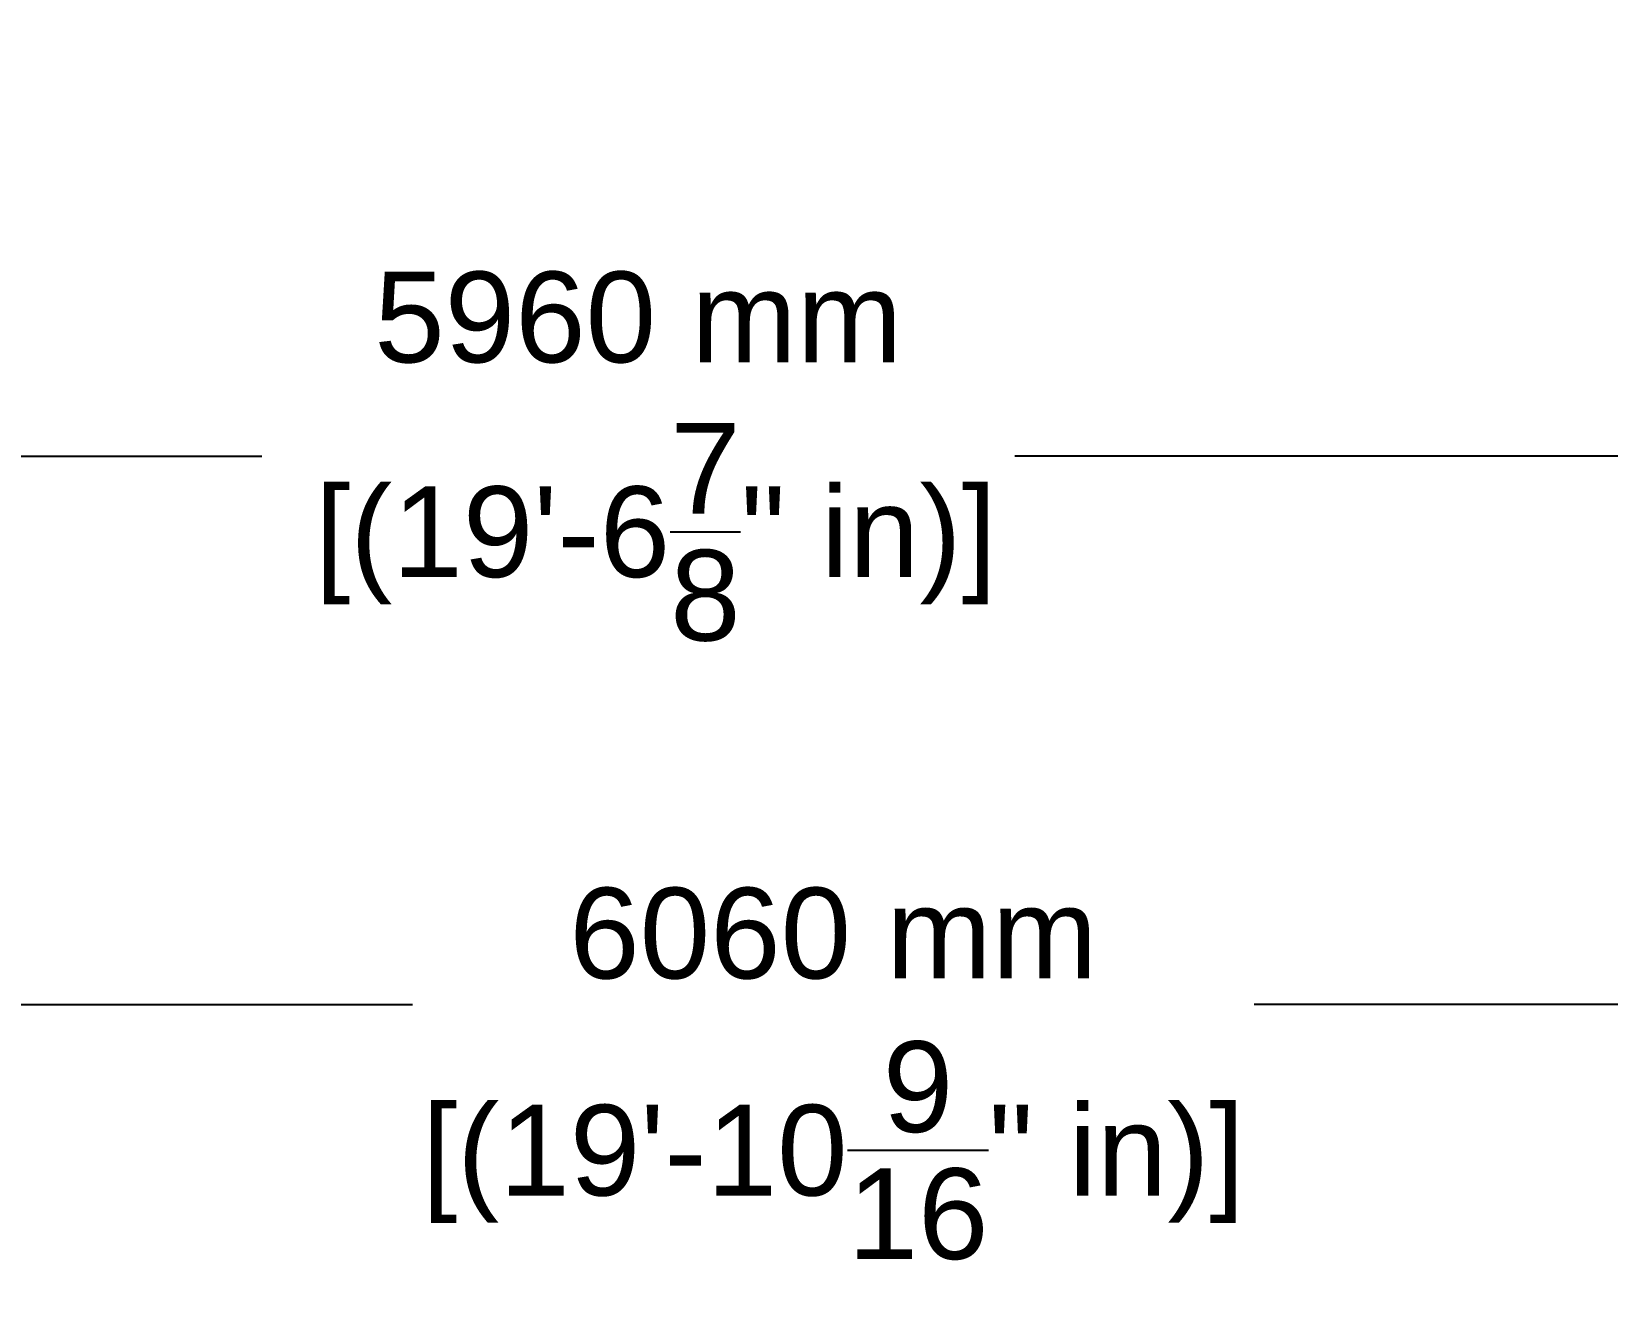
# Model space of a CAD drawing. Extents: x -4680 to 4634, y -4524 to 4501.
# Drawn here: x -1498 to 1717, y -4524 to -1967 of the extents above; entities that cross this region are included whole.
import ezdxf

# ---------------------------------------------------------------- set-up
doc = ezdxf.new("R2010")
doc.units = 0
doc.header["$LTSCALE"] = 5
doc.header["$PDMODE"] = 33
doc.header["$PDSIZE"] = 20
doc.layers.add('REFERENCE', color=9, linetype='CONTINUOUS')
doc.layers.add('REVIEW_REQUIRED', color=30, linetype='CONTINUOUS')
doc.styles.add('LG1', font='arial.ttf', dxfattribs={"height": 185})
doc.dimstyles.new('LG_DIM', dxfattribs={"dimtxt": 185, "dimasz": 120, "dimexe": 50, "dimexo": 1, "dimgap": 50, "dimtad": 1, "dimdec": 0, "dimrnd": 10, "dimtxsty": 'LG1', "dimcen": 2.5, "dimclrt": 4, "dimadec": 4, "dimazin": 3, "dimtfac": 1, "dimtdec": 0, "dimtmove": 0, "dimatfit": 3, "dimarcsym": 0})

# ---------------------------------------------------------------- blocks, each defined once
blk = doc.blocks.new('*D4')
at = {"layer": 'REFERENCE', "color": 0, "transparency": 16777216}
for p in [(3070.7, 212.7), (-2889.9, -277.7), (3070.7, -2833.1)]:
    blk.add_point(p, dxfattribs=at)
at = {"layer": 'REVIEW_REQUIRED', "color": 0, "lineweight": -2, "transparency": 16777216}
for p, q in [((3070.7, 211.7), (3070.7, -2883.1)), ((-2889.9, -278.7), (-2889.9, -2883.1)), ((-2769.9, -2833.1), (-1028.3, -2833.1)), ((2950.7, -2833.1), (508.1, -2833.1))]:
    blk.add_line(p, q, dxfattribs=at)
at = {"layer": 'REVIEW_REQUIRED', "color": 0, "transparency": 16777216}
for points in [[(-2769.9, -2813.1), (-2769.9, -2853.1), (-2889.9, -2833.1)], [(2950.7, -2813.1), (2950.7, -2853.1), (3070.7, -2833.1)]]:
    blk.add_solid(points, dxfattribs=at)
at = {"layer": 'REVIEW_REQUIRED', "color": 4, "transparency": 16777216, "insert": (-260.1, -2833.1), "char_height": 185, "attachment_point": 5, "style": 'LG1'}
blk.add_mtext('\\A1;5960 mm\\P [(19\'-6{\\H1x;\\S7/8;}" in)]', dxfattribs=at)
blk = doc.blocks.new('*D8')
at = {"layer": 'REFERENCE', "color": 0, "transparency": 16777216}
for p in [(3165.2, -32.4), (-2889.9, -277.7), (3165.2, -3951.6)]:
    blk.add_point(p, dxfattribs=at)
at = {"layer": 'REVIEW_REQUIRED', "color": 0, "lineweight": -2, "transparency": 16777216}
for p, q in [((3165.2, -33.4), (3165.2, -4001.6)), ((-2889.9, -278.7), (-2889.9, -4001.6)), ((-2769.9, -3951.6), (-720.5, -3951.6)), ((3045.2, -3951.6), (995.8, -3951.6))]:
    blk.add_line(p, q, dxfattribs=at)
at = {"layer": 'REVIEW_REQUIRED', "color": 0, "transparency": 16777216}
for points in [[(-2769.9, -3931.6), (-2769.9, -3971.6), (-2889.9, -3951.6)], [(3045.2, -3931.6), (3045.2, -3971.6), (3165.2, -3951.6)]]:
    blk.add_solid(points, dxfattribs=at)
at = {"layer": 'REVIEW_REQUIRED', "color": 4, "transparency": 16777216, "char_height": 185, "attachment_point": 5, "style": 'LG1'}
for s, insert in [('\\A1;6060 mm', (137.7, -3807.1)), ('\\A1;[(19\'-10{\\H1x;\\S9/16;}" in)]', (137.7, -4248.5))]:
    blk.add_mtext(s, dxfattribs=dict(at, insert=insert))

msp = doc.modelspace()

# ---------------------------------------------------------------- dimensions: what is measured, and where the dimension line sits
at = {"layer": 'REVIEW_REQUIRED'}
dim = msp.add_linear_dim(base=(3070.7, -2833.1), p1=(-2889.9, -277.7), p2=(3070.7, 212.7), dimstyle='LG_DIM', dxfattribs=at)
dim.commit()
dim.dimension.update_dxf_attribs({"geometry": '*D4', "text_midpoint": (-260.1, -2833.1), "dimtype": 160})
dim = msp.add_linear_dim(base=(3165.2, -3951.6), p1=(-2889.9, -277.7), p2=(3165.2, -32.4), dimstyle='LG_DIM', dxfattribs=at)
dim.commit()
dim.dimension.update_dxf_attribs({"geometry": '*D8', "text_midpoint": (137.7, -3951.6)})

doc.saveas('drawing.dxf')
